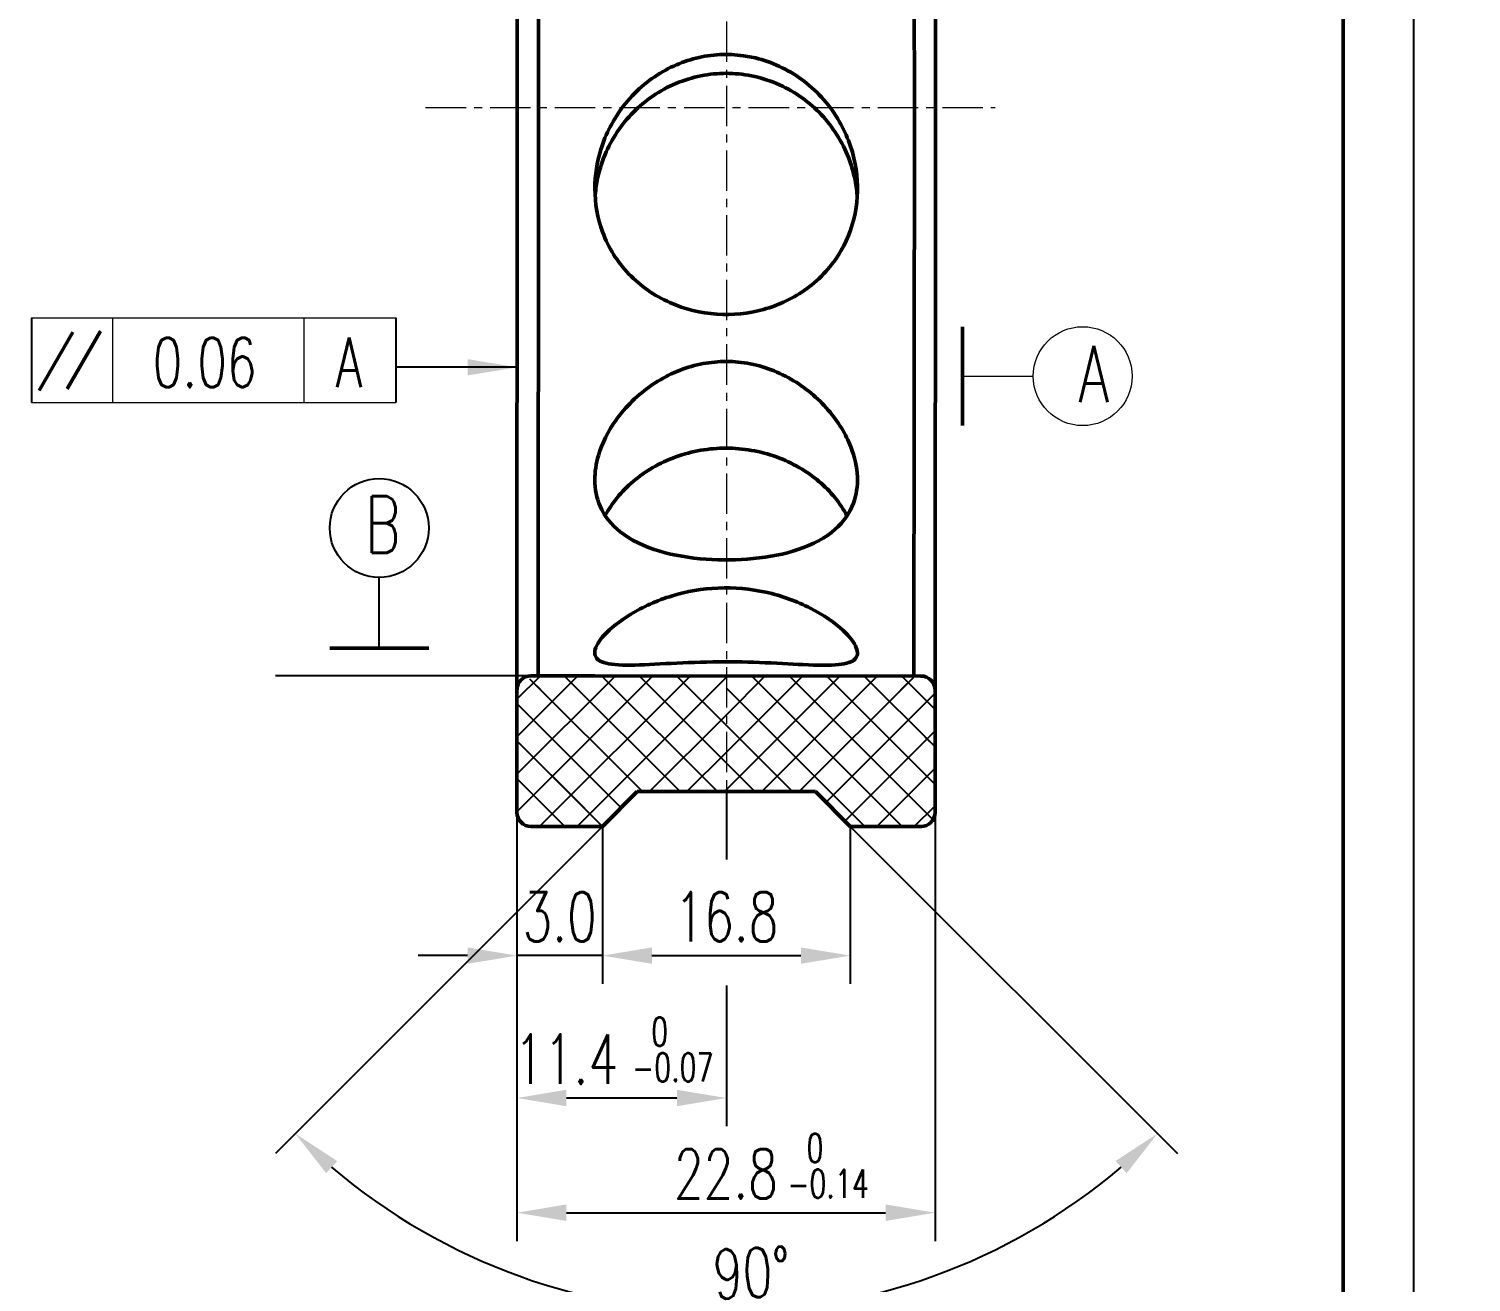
# Model space of a CAD drawing. Header units: millimetres. Extents: x 260 to 24115, y -110 to 18185.
# Drawn here: x 1063.7 to 1165.8, y -3.8 to 84.9 of the extents above; entities that cross this region are included whole.
import ezdxf

# ---------------------------------------------------------------- set-up
doc = ezdxf.new("R2010")
doc.units = ezdxf.units.MM
doc.header["$LTSCALE"] = 0.3
doc.linetypes.add('CENTER', pattern=[50.8, 31.75, -6.35, 6.35, -6.35])
for name, color, linetype, lineweight in [('1', 7, 'Continuous', 50), ('2', 7, 'Continuous', 20), ('8', 7, 'Continuous', 20), ('90', 7, 'Continuous', 20), ('中心线', 7, 'CENTER', 18), ('粗实线', 7, 'Continuous', 50)]:
    doc.layers.add(name, color=color, linetype=linetype, lineweight=lineweight)
doc.styles.add('HZ 小', font='txt.shx', dxfattribs={"width": 0.7, "bigfont": 'hztxt.shx'})
doc.dimstyles.new('1.1水平线性1：1', dxfattribs={"dimtxt": 3.5, "dimasz": 3.5, "dimexe": 2, "dimexo": 0, "dimgap": 1, "dimtad": 1, "dimdec": 7, "dimdsep": 46, "dimtxsty": 'HZ 小', "dimcen": 0, "dimdle": 7, "dimclre": 256, "dimadec": 3, "dimazin": 2, "dimtfac": 0.514286, "dimtdec": 7, "dimtix": 1, "dimtmove": 0, "dimatfit": 3, "dimfxl": 1, "dimtolj": 1, "dimarcsym": 0})

# ---------------------------------------------------------------- blocks, each defined once
blk = doc.blocks.new('*D33')
at = {"color": 0, "linetype": 'Continuous', "lineweight": -2, "transparency": 16777216}
for start, end in [(5.9765, 11.953), (350, 0), (338.047, 344.0235)]:
    blk.add_arc((542.5, -36.39), 33.57, start, end, dxfattribs=at)
at = {"color": 0, "transparency": 16777216}
for points in [[(575.3, -32.92), (576.47, -32.86), (576.07, -36.39)], [(575.34, -45.76), (574.2, -45.5), (575.56, -42.22)]]:
    blk.add_solid(points, dxfattribs=at)
at = {"layer": 'Defpoints', "color": 0, "transparency": 16777216}
for p in [(547.57, -36.39), (577.64, -36.39), (549.9, -37.69), (576.01, -38.34), (577.1, -42.49)]:
    blk.add_point(p, dxfattribs=at)
blk = doc.blocks.new('*D37')
at = {"linetype": 'Continuous', "lineweight": -2, "transparency": 16777216}
for p, q in [((1098.27, 29.5), (1098.27, -0.86)), ((1127.86, 29.48), (1127.86, -0.86))]:
    blk.add_line(p, q, dxfattribs=at)
at = {"color": 0, "linetype": 'Continuous', "lineweight": -2, "transparency": 16777216}
blk.add_line((1101.77, 1.14), (1124.36, 1.14), dxfattribs=at)
at = {"color": 0, "transparency": 16777216}
for points in [[(1101.77, 1.73), (1101.77, 0.56), (1098.27, 1.14)], [(1124.36, 0.56), (1124.36, 1.73), (1127.86, 1.14)]]:
    blk.add_solid(points, dxfattribs=at)
at = {"layer": 'Defpoints', "color": 0, "transparency": 16777216}
for p in [(1098.27, 29.5), (1127.86, 29.48), (1127.86, 1.14)]:
    blk.add_point(p, dxfattribs=at)
at = {"color": 0, "transparency": 16777216, "insert": (1113.06, 3.89), "char_height": 3.5, "attachment_point": 5, "style": 'HZ 小'}
blk.add_mtext('\\A1;22.8{}{{\\H0.7x;}{}}', dxfattribs=at)
blk = doc.blocks.new('*D36')
at = {"linetype": 'Continuous', "lineweight": -2, "transparency": 16777216}
for p, q in [((1104.32, 28.48), (1104.32, 17.34)), ((1121.86, 28.48), (1121.86, 17.34))]:
    blk.add_line(p, q, dxfattribs=at)
at = {"color": 0, "linetype": 'Continuous', "lineweight": -2, "transparency": 16777216}
blk.add_line((1107.82, 19.34), (1118.36, 19.34), dxfattribs=at)
at = {"color": 0, "transparency": 16777216}
for points in [[(1107.82, 19.92), (1107.82, 18.76), (1104.32, 19.34)], [(1118.36, 18.76), (1118.36, 19.92), (1121.86, 19.34)]]:
    blk.add_solid(points, dxfattribs=at)
at = {"layer": 'Defpoints', "color": 0, "transparency": 16777216}
for p in [(1104.32, 28.48), (1121.86, 28.48), (1121.86, 19.34)]:
    blk.add_point(p, dxfattribs=at)
at = {"color": 0, "transparency": 16777216, "insert": (1113.09, 22.09), "char_height": 3.5, "attachment_point": 5, "style": 'HZ 小'}
blk.add_mtext('\\A1;16.8{}{{\\H0.7x;}{}}', dxfattribs=at)
blk = doc.blocks.new('*D35')
at = {"linetype": 'Continuous', "lineweight": -2, "transparency": 16777216}
for p, q in [((1098.27, 29.52), (1098.27, 17.34)), ((1104.32, 28.48), (1104.32, 17.34))]:
    blk.add_line(p, q, dxfattribs=at)
at = {"color": 0, "linetype": 'Continuous', "lineweight": -2, "transparency": 16777216}
for p, q in [((1094.77, 19.34), (1091.27, 19.34)), ((1104.32, 19.34), (1098.27, 19.34)), ((1107.82, 19.34), (1111.32, 19.34))]:
    blk.add_line(p, q, dxfattribs=at)
at = {"color": 0, "transparency": 16777216}
for points in [[(1094.77, 18.76), (1094.77, 19.92), (1098.27, 19.34)], [(1107.82, 19.92), (1107.82, 18.76), (1104.32, 19.34)]]:
    blk.add_solid(points, dxfattribs=at)
at = {"layer": 'Defpoints', "color": 0, "transparency": 16777216}
for p in [(1098.27, 29.52), (1104.32, 28.48), (1098.27, 19.34)]:
    blk.add_point(p, dxfattribs=at)
at = {"color": 0, "transparency": 16777216, "insert": (1101.29, 22.09), "char_height": 3.5, "attachment_point": 5, "style": 'HZ 小'}
blk.add_mtext('\\A1;3.0{}{{\\H0.7x;}{}}', dxfattribs=at)
blk = doc.blocks.new('*D38')
at = {"linetype": 'Continuous', "lineweight": -2, "transparency": 16777216}
for p, q in [((1104.32, 28.48), (1081.17, 5.33)), ((1121.86, 28.48), (1145.01, 5.33))]:
    blk.add_line(p, q, dxfattribs=at)
at = {"color": 0, "linetype": 'Continuous', "lineweight": -2, "transparency": 16777216}
blk.add_arc((1113.09, 37.25), 43.15, 229.649, 310.351, dxfattribs=at)
at = {"color": 0, "transparency": 16777216}
for points in [[(1085.55, 4.8), (1084.76, 3.94), (1082.58, 6.74)], [(1141.42, 3.94), (1140.63, 4.8), (1143.6, 6.74)]]:
    blk.add_solid(points, dxfattribs=at)
at = {"layer": 'Defpoints', "color": 0, "transparency": 16777216}
for p in [(1106.79, 30.94), (1119.4, 30.94), (1104.32, 28.48), (1121.86, 28.48), (1101.92, -4.43)]:
    blk.add_point(p, dxfattribs=at)
at = {"color": 0, "transparency": 16777216, "insert": (1114.87, -3.11), "char_height": 3.5, "attachment_point": 5, "rotation": 2.5233, "style": 'HZ 小'}
blk.add_mtext('\\A1;90%%d', dxfattribs=at)

msp = doc.modelspace()

# ---------------------------------------------------------------- linework, layer by layer
at = {"color": 0}
msp.add_line((1161.74780885, -110.34280218), (1161.74780885, 186.65719782), dxfattribs=at)
for p, q in [((1063.90143157, 64.48215376), (1063.90143157, 58.48215376)), ((1089.68849674, 64.48215376), (1089.68849674, 58.48215376)), ((1099.93522827, 39.1479118), (1081.18572096, 39.1479118)), ((1098.26569849, 34.82673159), (1102.5861968, 39.1472299)), ((1098.26673629, 29.52446853), (1107.88813386, 39.1458661)), ((1098.26748347, 37.48016699), (1099.93522827, 39.1479118)), ((1098.26960718, 32.17898985), (1105.23716533, 39.146548)), ((1107.16002153, 30.94512657), (1099.18953263, 38.91561547)), ((1099.87505155, 28.48113336), (1110.53910239, 39.1451842)), ((1102.61074745, 38.14605109), (1101.60931736, 39.14748118)), ((1109.81167196, 30.94512657), (1101.60931736, 39.14748118)), ((1102.52670198, 28.48113336), (1113.09068269, 39.04511407)), ((1112.46332239, 30.94512657), (1104.26165004, 39.14679893)), ((1113.09068269, 32.9694167), (1106.91398272, 39.14611668)), ((1113.09068269, 35.62106713), (1109.5663154, 39.14543443)), ((1113.09068269, 36.39346364), (1115.84103945, 39.1438204)), ((1113.09068269, 33.74181321), (1118.49200798, 39.1431385)), ((1113.09068269, 31.09016278), (1121.14297651, 39.1424566)), ((1125.53391732, 28.48113336), (1114.87098076, 39.14406992)), ((1115.59729691, 30.94512657), (1123.79394504, 39.1417747)), ((1127.85693443, 28.80976668), (1117.52331344, 39.14338767)), ((1118.24894734, 30.94512657), (1126.40407522, 39.10025445)), ((1127.85675709, 31.46159445), (1120.17564612, 39.14270542)), ((1127.85598395, 34.11401802), (1122.8279788, 39.14202317)), ((1125.44838678, 38.14456601), (1126.40407522, 39.10025445)), ((1127.85776682, 36.76388557), (1125.48025708, 39.14139532)), ((1099.95909702, 38.14605109), (1099.37953435, 38.72561376)), ((1122.88226689, 28.48113336), (1113.09068269, 38.27271756)), ((1120.14820075, 30.19272955), (1127.86100356, 37.90553236)), ((1105.64696638, 29.8065313), (1098.26728572, 37.18621195)), ((1107.64234562, 30.94512657), (1113.09068269, 36.39346364)), ((1117.76662325, 30.94512657), (1113.09068269, 35.62106713)), ((1121.47402596, 28.86690434), (1127.86069394, 35.25357231)), ((1121.47402596, 28.86690434), (1127.856748, 35.24962638)), ((1127.35760192, 31.96074962), (1124.51821662, 34.80013492)), ((1127.85598395, 34.11401802), (1127.17023772, 34.79976425)), ((1103.06046051, 29.74138673), (1098.26550314, 34.5363441)), ((1104.32071389, 28.48113336), (1098.26964247, 34.53220478)), ((1110.29399605, 30.94512657), (1113.09068269, 33.74181321)), ((1115.11497282, 30.94512657), (1113.09068269, 32.9694167)), ((1101.61254992, 28.5376469), (1098.26810451, 31.88209231)), ((1123.73990541, 28.48113336), (1127.85914598, 32.60037393)), ((1123.73990541, 28.48113336), (1127.85914598, 32.60037393)), ((1112.94564648, 30.94512657), (1113.09068269, 31.09016278)), ((1126.39155584, 28.48113336), (1127.85759803, 29.94717554))]:
    msp.add_line(p, q)
at = {"linetype": 'Continuous'}
for p, q in [((1098.28433192, 60.98215376), (1089.68849674, 60.98215376)), ((1088.51959154, 41.10738375), (1088.51959154, 46.10738375)), ((1098.26582257, 30.98764009), (1098.26582257, 14.71494229)), ((1113.09068269, 30.97768717), (1113.09068269, 26.14775934)), ((1113.09068269, 17.22918629), (1113.09068269, 7.26193398)), ((1098.26582257, 9.26193398), (1098.26582257, 9.26193398)), ((1109.59068269, 9.26193398), (1101.76582257, 9.26193398))]:
    msp.add_line(p, q, dxfattribs=at)
msp.add_circle((1088.51959154, 49.60738375), 3.5, dxfattribs=at)
for points, knots in [([(1122.35119713, 73.02401957, -48.01423527), (1122.32641085, 73.42413546, -48.06707927), (1122.27498107, 73.83046192, -48.11569276), (1122.07735523, 74.83376093, -48.22261941), (1121.89780897, 75.42963997, -48.27460494), (1121.4234658, 76.57462725, -48.35436633), (1121.12829164, 77.12466413, -48.38228179), (1120.44666739, 78.1436739, -48.41877195), (1120.06017146, 78.61261241, -48.42745047), (1119.23687749, 79.44406041, -48.43326481), (1118.77171287, 79.83522339, -48.43050923), (1117.75832269, 80.52615339, -48.41889174), (1117.21011638, 80.8259506, -48.41014819), (1116.06576745, 81.30830364, -48.39318659), (1115.46868566, 81.49123134, -48.38503696), (1114.26705763, 81.73153969, -48.37385395), (1113.66249915, 81.78886037, -48.37084641), (1113.07743071, 81.78903541, -48.3708105), (1112.49235054, 81.78921046, -48.37077458), (1111.88774586, 81.73224932, -48.37370802), (1110.68594778, 81.49265583, -48.38474366), (1110.08874218, 81.31008355, -48.39282003), (1108.94407243, 80.82841455, -48.40964099), (1108.39566906, 80.52894663, -48.41831705), (1107.38182752, 79.83862839, -48.42980957), (1106.9164086, 79.44774782, -48.43250768), (1106.09259185, 78.61681576, -48.42659154), (1105.70580498, 78.14812974, -48.41786557), (1105.02354524, 77.12957051, -48.38129261), (1104.72802661, 76.57973168, -48.35334177), (1104.25296892, 75.43506785, -48.27352451), (1104.07305208, 74.83931437, -48.22151842), (1103.87717133, 73.84812004, -48.11584521), (1103.8262035, 73.4538496, -48.06881589), (1103.80038448, 73.06521366, -48.01777233)], [42.6899348417, 42.6899348417, 42.6899348417, 42.6899348417, 43.8799252727, 43.8799252727, 45.635043654, 45.635043654, 47.3901620354, 47.3901620354, 49.1452804168, 49.1452804168, 50.9004858038, 50.9004858038, 52.6556911907, 52.6556911907, 54.4108965776, 54.4108965776, 56.1661019645, 56.1661019645, 56.1661019645, 57.9213425675, 57.9213425675, 59.6765831705, 59.6765831705, 61.4318237735, 61.4318237735, 63.1870643765, 63.1870643765, 64.9421534002, 64.9421534002, 66.6972424239, 66.6972424239, 68.4523314475, 68.4523314475, 69.60718859, 69.60718859, 69.60718859, 69.60718859]), ([(1121.62656822, 50.47112255, -38.8653396), (1121.39409695, 50.91300849, -39.19382008), (1121.10833358, 51.34281608, -39.50145073), (1120.43946133, 52.16468664, -40.07196158), (1120.05294152, 52.5545357, -40.3326944), (1119.22960753, 53.2509369, -40.78690866), (1118.76442517, 53.58153844, -40.99596631), (1117.75100441, 54.16915523, -41.35952521), (1117.20278523, 54.4261319, -41.51414235), (1116.05841524, 54.84116728, -41.76043355), (1115.46132522, 54.99950191, -41.85236603), (1114.25968498, 55.20778096, -41.97266649), (1113.65512251, 55.25766096, -42.00102376), (1113.07005195, 55.2578557, -42.00099258), (1112.48497192, 55.25805045, -42.0009614), (1111.88037002, 55.20857137, -41.97253878), (1110.67858356, 55.00108994, -41.85210883), (1110.08138679, 54.84315208, -41.76011222), (1108.93674092, 54.42888001, -41.51369971), (1108.38835261, 54.17227059, -41.35902534), (1107.37454678, 53.58533564, -40.99536239), (1106.90914852, 53.25504866, -40.7862579), (1106.08537423, 52.55921626, -40.33196849), (1105.6986109, 52.16964155, -40.0712055), (1105.03077684, 51.35015678, -39.50197065), (1104.74589756, 50.92271579, -39.19590872), (1104.51374855, 50.48320534, -38.86916623)], [45.7009508962, 45.7009508962, 45.7009508962, 45.7009508962, 47.3901271616, 47.3901271616, 49.1452539452, 49.1452539452, 50.9004657199, 50.9004657199, 52.6556774947, 52.6556774947, 54.4108892695, 54.4108892695, 56.1661010443, 56.1661010443, 56.1661010443, 57.921341233, 57.921341233, 59.6765814218, 59.6765814218, 61.4318216106, 61.4318216106, 63.1870617993, 63.1870617993, 64.9421621913, 64.9421621913, 66.6233145131, 66.6233145131, 66.6233145131, 66.6233145131]), ([(1103.77379949, 40.77483942, -11.32854156), (1103.77381073, 40.81893165, -11.47877959), (1103.77777912, 40.864671, -11.6284761), (1103.83814937, 41.22556186, -12.76457965), (1104.06254424, 41.60586287, -13.7065967), (1104.88534559, 42.50379384, -15.57515766), (1105.52700513, 43.02335044, -16.45789112), (1107.15992922, 44.01159958, -17.95946019), (1108.15765888, 44.47293613, -18.56335488), (1110.28173538, 45.11408171, -19.36631394), (1111.37064318, 45.30935734, -19.59161342), (1113.64087092, 45.40864893, -19.70955547), (1114.78335296, 45.30350774, -19.59245688), (1117.03505289, 44.80744173, -18.99601127), (1118.10482567, 44.4050905, -18.49896368), (1119.98311858, 43.44595066, -17.14526168), (1120.77336557, 42.88956042, -16.28007308), (1121.82641014, 41.91102136, -14.41843426), (1122.1464578, 41.48847012, -13.47611623), (1122.41248224, 40.80026494, -11.54325617), (1122.38214195, 40.5335676, -10.58571216), (1121.98918108, 40.11975285, -8.57324892), (1121.59682187, 39.99398683, -7.54687695), (1120.39822289, 39.86689917, -5.49626104), (1119.54209314, 39.88954766, -4.51581502), (1117.60180643, 39.98373342, -3.01980483), (1116.55054805, 40.04888604, -2.47793223), (1114.34850375, 40.12996256, -1.85326166), (1113.23350329, 40.14589033, -1.75778523), (1110.95372401, 40.11260672, -2.01079338), (1109.83047327, 40.06097148, -2.37839773), (1107.73364041, 39.95261269, -3.53890223), (1106.78531877, 39.89864792, -4.33954935), (1105.24186131, 39.90782195, -6.21572011), (1104.64700573, 39.97075758, -7.2799042), (1103.94045061, 40.27702622, -9.36697629), (1103.77372636, 40.48810547, -10.35153619), (1103.77379949, 40.77483942, -11.32854156)], [-59.3289696257, -59.3289696257, -59.3289696257, -59.3289696257, -58.8592459731, -58.8592459731, -55.7482480703, -55.7482480703, -52.1653188736, -52.1653188736, -48.4542241163, -48.4542241163, -45.0816215187, -45.0816215187, -41.6287084096, -41.6287084096, -37.93391068, -37.93391068, -34.100785508, -34.100785508, -30.8735454104, -30.8735454104, -27.8938687494, -27.8938687494, -24.5975802805, -24.5975802805, -20.7528170974, -20.7528170974, -17.2332323856, -17.2332323856, -13.8798007283, -13.8798007283, -10.3515324172, -10.3515324172, -6.6758538102, -6.6758538102, -3.0546362705, -3.0546362705, 0, 0, 0, 0])]:
    msp.add_open_spline(points, degree=3, knots=knots)
for points in [[(1101.76582257, 9.84526731), (1101.76582257, 8.67860065), (1098.26582257, 9.26193398)], [(1109.59068269, 8.67860065), (1109.59068269, 9.84526731), (1113.09068269, 9.26193398)]]:
    msp.add_solid(points)
at = {"layer": '1'}
for p, q in [((1064.4561907, 59.34971124), (1066.83464194, 63.46930963)), ((1066.42297862, 59.44756336), (1068.78275563, 63.53481704))]:
    msp.add_line(p, q, dxfattribs=at)
at = {"layer": '2'}
for p, q in [((1063.90143157, 64.48215376), (1089.68849674, 64.48215376)), ((1063.90143157, 58.48215376), (1063.90143157, 64.48215376)), ((1069.67086226, 58.48215376), (1069.67086226, 64.48215376)), ((1083.17498037, 64.48215376), (1083.17498037, 58.48215376)), ((1089.68849674, 58.48215376), (1089.68849674, 64.48215376)), ((1063.90143157, 58.48215376), (1089.68849674, 58.48215376))]:
    msp.add_line(p, q, dxfattribs=at)
at = {"layer": '8', "linetype": 'Continuous'}
msp.add_line((1129.80749042, 60.3546951), (1134.80749042, 60.3546951), dxfattribs=at)
msp.add_circle((1138.30749042, 60.3546951), 3.5, dxfattribs=at)
at = {"layer": '中心线', "ltscale": 0.3}
for p, q in [((1113.09068269, 131.18844678), (1113.09068269, 27.95034461)), ((1091.80608847, 79.378688), (1132.10934802, 79.36756135))]:
    msp.add_line(p, q, dxfattribs=at)
at = {"layer": '粗实线', "color": 0}
msp.add_line((1156.74780885, 181.65719782), (1156.74780885, -105.34280218), dxfattribs=at)
at = {"layer": '粗实线', "linetype": 'Continuous'}
for p, q in [((1098.26643619, 29.48143865), (1098.29425554, 120.60491618)), ((1127.85747794, 29.48039757), (1127.92457246, 120.6683955)), ((1099.79566733, 119.6048179), (1099.79566733, 79.37650521)), ((1126.38550611, 119.60753433), (1126.39372559, 79.37922248)), ((1099.7734554, 39.14815281), (1099.79566732, 79.37645937)), ((1126.36328862, 39.1307549), (1126.39372002, 79.35905608)), ((1129.80749042, 56.8546951), (1129.80749042, 63.8546951)), ((1085.01959154, 41.10738375), (1092.01959154, 41.10738375)), ((1099.27203577, 39.14829717), (1103.77111442, 39.14697185)), ((1099.77345541, 39.1481739), (1126.86302731, 39.13042752)), ((1106.78524523, 30.94481015, -3.30735216), (1104.32156843, 28.48113336, -3.30735216)), ((1106.78524523, 30.94481015, -3.30735216), (1119.39612015, 30.94481015, -3.30735216)), ((1119.39612015, 30.94481015, -3.30735216), (1121.85979695, 28.48113336, -3.30735216)), ((1099.26643614, 28.48113336), (1104.32156843, 28.48113336, -3.30735216)), ((1126.91492924, 28.48113336), (1121.85979695, 28.48113336, -3.30735216)), ((1126.85747821, 28.48113336), (1124.31254254, 28.48113336))]:
    msp.add_line(p, q, dxfattribs=at)
for centre, start, end in [((1099.27174119, 38.14829722), 89.9831219597, 179.9667490707), ((1126.86237221, 38.13042774), 359.9665719493, 89.9624655386), ((1099.26643614, 29.48113336), 179.9825080044, 270), ((1126.85747821, 29.48113336), 270, 359.9578427804)]:
    msp.add_arc(centre, 1, start, end, dxfattribs=at)
for points, knots in [([(1103.78286617, 73.63160884, -39.81615387), (1103.78310331, 74.56147688, -39.95029086), (1103.92538599, 75.48930103, -40.02000088), (1104.54786577, 77.50709162, -40.04757987), (1105.09570126, 78.55487181, -39.97309194), (1106.57545216, 80.46491649, -39.73080958), (1107.52623454, 81.29971534, -39.55929136), (1109.58622636, 82.48071822, -39.28120211), (1110.6581567, 82.85965218, -39.17315242), (1112.90234462, 83.19293229, -39.07890147), (1114.03798465, 83.14196713, -39.09509664), (1116.31805747, 82.59574824, -39.24817183), (1117.42051156, 82.07831156, -39.38972967), (1119.42523416, 80.6212808, -39.69917643), (1120.30139739, 79.66584541, -39.86425198), (1121.56619383, 77.58689038, -40.04488774), (1121.98862254, 76.50206317, -40.07174021), (1122.40199176, 74.34046823, -39.94051588), (1122.42425031, 73.29955909, -39.80078447), (1122.10461147, 71.18668237, -39.35596899), (1121.73787924, 70.15196038, -39.0455249), (1120.58445961, 68.16644915, -38.30911909), (1119.75871087, 67.25948632, -37.88069034), (1117.86383813, 65.87943987, -37.15616192), (1116.82589457, 65.38181721, -36.85640778), (1114.6436154, 64.78494803, -36.48745257), (1113.53411715, 64.67271086, -36.41246309), (1111.25766047, 64.82205324, -36.50601018), (1110.1317643, 65.09861841, -36.6840724), (1107.99101075, 66.04524335, -37.2363911), (1107.0075053, 66.73082497, -37.6152404), (1105.37901256, 68.43049602, -38.40125741), (1104.7409381, 69.4402216, -38.80392337), (1103.96777897, 71.53393579, -39.42936217), (1103.78259512, 72.56875306, -39.6628329), (1103.78286617, 73.63160884, -39.81615387)], [-59.3366109097, -59.3366109097, -59.3366109097, -59.3366109097, -56.5181314823, -56.5181314823, -52.999810152, -52.999810152, -49.2258090766, -49.2258090766, -45.820908937, -45.820908937, -42.413591554, -42.413591554, -38.7709274637, -38.7709274637, -34.9117553804, -34.9117553804, -31.444299754, -31.444299754, -28.2972482981, -28.2972482981, -24.8959729446, -24.8959729446, -21.0579056306, -21.0579056306, -17.5258485265, -17.5258485265, -14.1779725826, -14.1779725826, -10.6761322889, -10.6761322889, -6.9562246087, -6.9562246087, -3.2215723013, -3.2215723013, 0, 0, 0, 0]), ([(1103.78286617, 73.63160884, -39.81615387), (1103.78310331, 74.56147688, -39.95029086), (1103.92538599, 75.48930103, -40.02000088), (1104.54786577, 77.50709162, -40.04757987), (1105.09570126, 78.55487181, -39.97309194), (1106.57545216, 80.46491649, -39.73080958), (1107.52623454, 81.29971534, -39.55929136), (1109.58622636, 82.48071822, -39.28120211), (1110.6581567, 82.85965218, -39.17315242), (1112.90234462, 83.19293229, -39.07890147), (1114.03798465, 83.14196713, -39.09509664), (1116.31805747, 82.59574824, -39.24817183), (1117.42051156, 82.07831156, -39.38972967), (1119.42523416, 80.6212808, -39.69917643), (1120.30139739, 79.66584541, -39.86425198), (1121.56619383, 77.58689038, -40.04488774), (1121.98862254, 76.50206317, -40.07174021), (1122.40199176, 74.34046823, -39.94051588), (1122.42425031, 73.29955909, -39.80078447), (1122.10461147, 71.18668237, -39.35596899), (1121.73787924, 70.15196038, -39.0455249), (1120.58445961, 68.16644915, -38.30911909), (1119.75871087, 67.25948632, -37.88069034), (1117.86383813, 65.87943987, -37.15616192), (1116.82589457, 65.38181721, -36.85640778), (1114.6436154, 64.78494803, -36.48745257), (1113.53411715, 64.67271086, -36.41246309), (1111.25766047, 64.82205324, -36.50601018), (1110.1317643, 65.09861841, -36.6840724), (1107.99101075, 66.04524335, -37.2363911), (1107.0075053, 66.73082497, -37.6152404), (1105.37901256, 68.43049602, -38.40125741), (1104.7409381, 69.4402216, -38.80392337), (1103.96777897, 71.53393579, -39.42936217), (1103.78259512, 72.56875306, -39.6628329), (1103.78286617, 73.63160884, -39.81615387)], [-59.3366109097, -59.3366109097, -59.3366109097, -59.3366109097, -56.5181314823, -56.5181314823, -52.999810152, -52.999810152, -49.2258090766, -49.2258090766, -45.820908937, -45.820908937, -42.413591554, -42.413591554, -38.7709274637, -38.7709274637, -34.9117553804, -34.9117553804, -31.444299754, -31.444299754, -28.2972482981, -28.2972482981, -24.8959729446, -24.8959729446, -21.0579056306, -21.0579056306, -17.5258485265, -17.5258485265, -14.1779725826, -14.1779725826, -10.6761322889, -10.6761322889, -6.9562246087, -6.9562246087, -3.2215723013, -3.2215723013, 0, 0, 0, 0]), ([(1122.35119713, 73.02401957, -48.01423527), (1122.32641085, 73.42413546, -48.06707927), (1122.27498107, 73.83046192, -48.11569276), (1122.07735523, 74.83376093, -48.22261941), (1121.89780897, 75.42963997, -48.27460494), (1121.4234658, 76.57462725, -48.35436633), (1121.12829164, 77.12466413, -48.38228179), (1120.44666739, 78.1436739, -48.41877195), (1120.06017146, 78.61261241, -48.42745047), (1119.23687749, 79.44406041, -48.43326481), (1118.77171287, 79.83522339, -48.43050923), (1117.75832269, 80.52615339, -48.41889174), (1117.21011638, 80.8259506, -48.41014819), (1116.06576745, 81.30830364, -48.39318659), (1115.46868566, 81.49123134, -48.38503696), (1114.26705763, 81.73153969, -48.37385395), (1113.66249915, 81.78886037, -48.37084641), (1113.07743071, 81.78903541, -48.3708105), (1112.49235054, 81.78921046, -48.37077458), (1111.88774586, 81.73224932, -48.37370802), (1110.68594778, 81.49265583, -48.38474366), (1110.08874218, 81.31008355, -48.39282003), (1108.94407243, 80.82841455, -48.40964099), (1108.39566906, 80.52894663, -48.41831705), (1107.38182752, 79.83862839, -48.42980957), (1106.9164086, 79.44774782, -48.43250768), (1106.09259185, 78.61681576, -48.42659154), (1105.70580498, 78.14812974, -48.41786557), (1105.02354524, 77.12957051, -48.38129261), (1104.72802661, 76.57973168, -48.35334177), (1104.25296892, 75.43506785, -48.27352451), (1104.07305208, 74.83931437, -48.22151842), (1103.87717133, 73.84812004, -48.11584521), (1103.8262035, 73.4538496, -48.06881589), (1103.80038448, 73.06521366, -48.01777233)], [42.6899348417, 42.6899348417, 42.6899348417, 42.6899348417, 43.8799252727, 43.8799252727, 45.635043654, 45.635043654, 47.3901620354, 47.3901620354, 49.1452804168, 49.1452804168, 50.9004858038, 50.9004858038, 52.6556911907, 52.6556911907, 54.4108965776, 54.4108965776, 56.1661019645, 56.1661019645, 56.1661019645, 57.9213425675, 57.9213425675, 59.6765831705, 59.6765831705, 61.4318237735, 61.4318237735, 63.1870643765, 63.1870643765, 64.9421534002, 64.9421534002, 66.6972424239, 66.6972424239, 68.4523314475, 68.4523314475, 69.60718859, 69.60718859, 69.60718859, 69.60718859]), ([(1103.77717861, 53.02044224, -30.39320969), (1103.77732128, 53.57986269, -30.87829874), (1103.86579181, 54.16068435, -31.33010243), (1104.28720947, 55.58922543, -32.33133834), (1104.70307093, 56.42955234, -32.82917077), (1105.94413286, 58.18298811, -33.74042717), (1106.83075329, 59.06148111, -34.10798874), (1108.82094513, 60.40316857, -34.61263298), (1109.89148321, 60.88785685, -34.76557309), (1112.11877219, 61.41028991, -34.9279095), (1113.23786849, 61.46064555, -34.94251729), (1115.51801735, 61.12927318, -34.84379759), (1116.63711811, 60.72703718, -34.72372093), (1118.66902913, 59.56293436, -34.31073287), (1119.56704275, 58.80774688, -34.01792123), (1120.99925808, 57.14473647, -33.23147207), (1121.54310446, 56.25164115, -32.74908413), (1122.17644256, 54.6279893, -31.69210754), (1122.33355349, 53.91455438, -31.16620288), (1122.38806648, 52.559896, -30.0234911), (1122.29165736, 51.93128986, -29.42129302), (1121.8139218, 50.65142748, -28.04214745), (1121.38012626, 50.04052889, -27.2719934), (1120.10323043, 48.90437152, -25.66372129), (1119.20231269, 48.42705532, -24.85342767), (1117.19401533, 47.75972779, -23.62166284), (1116.12121858, 47.54993502, -23.17918027), (1113.89042709, 47.33292944, -22.71448734), (1112.77011462, 47.31964233, -22.68216957), (1110.4923496, 47.48218402, -23.02714919), (1109.37687503, 47.66778253, -23.42395889), (1107.27768858, 48.28663258, -24.58923616), (1106.32892855, 48.73727715, -25.37710664), (1104.94294655, 49.83910074, -26.98652586), (1104.45599951, 50.44771832, -27.77940663), (1103.90303845, 51.72656403, -29.19679979), (1103.77700802, 52.35152473, -29.81317267), (1103.77717861, 53.02044224, -30.39320969)], [-59.3084992203, -59.3084992203, -59.3084992203, -59.3084992203, -57.0871564136, -57.0871564136, -53.9240660515, -53.9240660515, -50.0820130224, -50.0820130224, -46.5586875203, -46.5586875203, -43.2014466684, -43.2014466684, -39.6412474709, -39.6412474709, -36.06145506, -36.06145506, -32.6405147151, -32.6405147151, -29.9453690531, -29.9453690531, -27.3213191186, -27.3213191186, -24.1210901114, -24.1210901114, -20.2756542967, -20.2756542967, -16.7679878574, -16.7679878574, -13.4087498481, -13.4087498481, -9.8405143393, -9.8405143393, -5.9636071246, -5.9636071246, -2.6561330005, -2.6561330005, 0, 0, 0, 0]), ([(1103.77717861, 53.02044224, -30.39320969), (1103.77732128, 53.57986269, -30.87829874), (1103.86579181, 54.16068435, -31.33010243), (1104.28720947, 55.58922543, -32.33133834), (1104.70307093, 56.42955234, -32.82917077), (1105.94413286, 58.18298811, -33.74042717), (1106.83075329, 59.06148111, -34.10798874), (1108.82094513, 60.40316857, -34.61263298), (1109.89148321, 60.88785685, -34.76557309), (1112.11877219, 61.41028991, -34.9279095), (1113.23786849, 61.46064555, -34.94251729), (1115.51801735, 61.12927318, -34.84379759), (1116.63711811, 60.72703718, -34.72372093), (1118.66902913, 59.56293436, -34.31073287), (1119.56704275, 58.80774688, -34.01792123), (1120.99925808, 57.14473647, -33.23147207), (1121.54310446, 56.25164115, -32.74908413), (1122.17644256, 54.6279893, -31.69210754), (1122.33355349, 53.91455438, -31.16620288), (1122.38806648, 52.559896, -30.0234911), (1122.29165736, 51.93128986, -29.42129302), (1121.8139218, 50.65142748, -28.04214745), (1121.38012626, 50.04052889, -27.2719934), (1120.10323043, 48.90437152, -25.66372129), (1119.20231269, 48.42705532, -24.85342767), (1117.19401533, 47.75972779, -23.62166284), (1116.12121858, 47.54993502, -23.17918027), (1113.89042709, 47.33292944, -22.71448734), (1112.77011462, 47.31964233, -22.68216957), (1110.4923496, 47.48218402, -23.02714919), (1109.37687503, 47.66778253, -23.42395889), (1107.27768858, 48.28663258, -24.58923616), (1106.32892855, 48.73727715, -25.37710664), (1104.94294655, 49.83910074, -26.98652586), (1104.45599951, 50.44771832, -27.77940663), (1103.90303845, 51.72656403, -29.19679979), (1103.77700802, 52.35152473, -29.81317267), (1103.77717861, 53.02044224, -30.39320969)], [-59.3084992203, -59.3084992203, -59.3084992203, -59.3084992203, -57.0871564136, -57.0871564136, -53.9240660515, -53.9240660515, -50.0820130224, -50.0820130224, -46.5586875203, -46.5586875203, -43.2014466684, -43.2014466684, -39.6412474709, -39.6412474709, -36.06145506, -36.06145506, -32.6405147151, -32.6405147151, -29.9453690531, -29.9453690531, -27.3213191186, -27.3213191186, -24.1210901114, -24.1210901114, -20.2756542967, -20.2756542967, -16.7679878574, -16.7679878574, -13.4087498481, -13.4087498481, -9.8405143393, -9.8405143393, -5.9636071246, -5.9636071246, -2.6561330005, -2.6561330005, 0, 0, 0, 0]), ([(1121.62656822, 50.47112255, -38.8653396), (1121.39409695, 50.91300849, -39.19382008), (1121.10833358, 51.34281608, -39.50145073), (1120.43946133, 52.16468664, -40.07196158), (1120.05294152, 52.5545357, -40.3326944), (1119.22960753, 53.2509369, -40.78690866), (1118.76442517, 53.58153844, -40.99596631), (1117.75100441, 54.16915523, -41.35952521), (1117.20278523, 54.4261319, -41.51414235), (1116.05841524, 54.84116728, -41.76043355), (1115.46132522, 54.99950191, -41.85236603), (1114.25968498, 55.20778096, -41.97266649), (1113.65512251, 55.25766096, -42.00102376), (1113.07005195, 55.2578557, -42.00099258), (1112.48497192, 55.25805045, -42.0009614), (1111.88037002, 55.20857137, -41.97253878), (1110.67858356, 55.00108994, -41.85210883), (1110.08138679, 54.84315208, -41.76011222), (1108.93674092, 54.42888001, -41.51369971), (1108.38835261, 54.17227059, -41.35902534), (1107.37454678, 53.58533564, -40.99536239), (1106.90914852, 53.25504866, -40.7862579), (1106.08537423, 52.55921626, -40.33196849), (1105.6986109, 52.16964155, -40.0712055), (1105.03077684, 51.35015678, -39.50197065), (1104.74589756, 50.92271579, -39.19590872), (1104.51374855, 50.48320534, -38.86916623)], [45.7009508962, 45.7009508962, 45.7009508962, 45.7009508962, 47.3901271616, 47.3901271616, 49.1452539452, 49.1452539452, 50.9004657199, 50.9004657199, 52.6556774947, 52.6556774947, 54.4108892695, 54.4108892695, 56.1661010443, 56.1661010443, 56.1661010443, 57.921341233, 57.921341233, 59.6765814218, 59.6765814218, 61.4318216106, 61.4318216106, 63.1870617993, 63.1870617993, 64.9421621913, 64.9421621913, 66.6233145131, 66.6233145131, 66.6233145131, 66.6233145131]), ([(1103.77379949, 40.77483942, -11.32854156), (1103.77381073, 40.81893165, -11.47877959), (1103.77777912, 40.864671, -11.6284761), (1103.83814937, 41.22556186, -12.76457965), (1104.06254424, 41.60586287, -13.7065967), (1104.88534559, 42.50379384, -15.57515766), (1105.52700513, 43.02335044, -16.45789112), (1107.15992922, 44.01159958, -17.95946019), (1108.15765888, 44.47293613, -18.56335488), (1110.28173538, 45.11408171, -19.36631394), (1111.37064318, 45.30935734, -19.59161342), (1113.64087092, 45.40864893, -19.70955547), (1114.78335296, 45.30350774, -19.59245688), (1117.03505289, 44.80744173, -18.99601127), (1118.10482567, 44.4050905, -18.49896368), (1119.98311858, 43.44595066, -17.14526168), (1120.77336557, 42.88956042, -16.28007308), (1121.82641014, 41.91102136, -14.41843426), (1122.1464578, 41.48847012, -13.47611623), (1122.41248224, 40.80026494, -11.54325617), (1122.38214195, 40.5335676, -10.58571216), (1121.98918108, 40.11975285, -8.57324892), (1121.59682187, 39.99398683, -7.54687695), (1120.39822289, 39.86689917, -5.49626104), (1119.54209314, 39.88954766, -4.51581502), (1117.60180643, 39.98373342, -3.01980483), (1116.55054805, 40.04888604, -2.47793223), (1114.34850375, 40.12996256, -1.85326166), (1113.23350329, 40.14589033, -1.75778523), (1110.95372401, 40.11260672, -2.01079338), (1109.83047327, 40.06097148, -2.37839773), (1107.73364041, 39.95261269, -3.53890223), (1106.78531877, 39.89864792, -4.33954935), (1105.24186131, 39.90782195, -6.21572011), (1104.64700573, 39.97075758, -7.2799042), (1103.94045061, 40.27702622, -9.36697629), (1103.77372636, 40.48810547, -10.35153619), (1103.77379949, 40.77483942, -11.32854156)], [-59.3289696257, -59.3289696257, -59.3289696257, -59.3289696257, -58.8592459731, -58.8592459731, -55.7482480703, -55.7482480703, -52.1653188736, -52.1653188736, -48.4542241163, -48.4542241163, -45.0816215187, -45.0816215187, -41.6287084096, -41.6287084096, -37.93391068, -37.93391068, -34.100785508, -34.100785508, -30.8735454104, -30.8735454104, -27.8938687494, -27.8938687494, -24.5975802805, -24.5975802805, -20.7528170974, -20.7528170974, -17.2332323856, -17.2332323856, -13.8798007283, -13.8798007283, -10.3515324172, -10.3515324172, -6.6758538102, -6.6758538102, -3.0546362705, -3.0546362705, 0, 0, 0, 0])]:
    msp.add_open_spline(points, degree=3, knots=knots, dxfattribs=at)

# ---------------------------------------------------------------- texts
at = {"color": 0, "linetype": 'Continuous', "style": 'HZ 小', "width": 0.7}
msp.add_text('B', height=4, dxfattribs=at).set_placement((1087.50785375, 47.84897758))
at = {"insert": (1101.74797236, 12.01193398), "char_height": 3.5, "attachment_point": 5, "style": 'HZ 小'}
msp.add_mtext('\\A1;11.4', dxfattribs=at)
at = {"layer": '2', "style": 'HZ 小', "width": 0.7}
msp.add_text('A', height=3.5, dxfattribs=at).set_placement((1085.44429733, 59.58361532))
at = {"layer": '8', "color": 0, "linetype": 'Continuous', "style": 'HZ 小', "width": 0.7}
msp.add_text('A', height=4, dxfattribs=at).set_placement((1138.0162232, 58.50400571))
at = {"layer": '90', "style": 'HZ 小', "width": 0.7}
for s, height, p in [('0.06', 3.5, (1072.48905282, 59.57447158)), ('0', 2, (1107.76427713, 12.95594795)), ('-0.07', 2, (1106.41752373, 10.43314678)), ('0', 2, (1118.75964783, 4.71832667)), ('-0.14', 2, (1117.40827371, 2.1955255))]:
    msp.add_text(s, height=height, dxfattribs=at).set_placement(p)

# ---------------------------------------------------------------- dimensions: what is measured, and where the dimension line sits
at = {"color": 0}
dim = msp.add_angular_dim_2l(base=(576.00888246, -38.33859331), line1=((549.9004632, -37.69224557), (577.10376278, -42.48892125)), line2=((547.56599518, -36.38671546), (577.63763661, -36.38671546)), text=' ', dimstyle='1.1水平线性1：1', override={"dimtxsty": 'HZ 小'}, dxfattribs=at)
dim.commit()
dim.dimension.update_dxf_attribs({"geometry": '*D33', "text_midpoint": (24115.17002956, 18185.49737337)})
dim = msp.add_angular_dim_2l(base=(1101.92349025, -4.42628194), line1=((1119.39612015, 30.94481015, -3.30735216), (1121.85979695, 28.48113336, -3.30735216)), line2=((1106.78524523, 30.94481015, -3.30735216), (1104.32156843, 28.48113336, -3.30735216)), dimstyle='1.1水平线性1：1')
dim.commit()
dim.dimension.update_dxf_attribs({"geometry": '*D38', "text_midpoint": (1114.99022535, -5.85463657), "dimtype": 162})
for base, p1, p2, text, picture, middle in [((1098.26673629, 19.33936348), (1104.32071389, 28.48113336), (1098.26673629, 29.52446853), '3.0{}{{\\H0.7x;}{}}', '*D35', (1101.29372509, 22.08936348)), ((1121.85979695, 19.33936348), (1104.32156843, 28.48113336, -3.30735216), (1121.85979695, 28.48113336, -3.30735216), '16.8{}{{\\H0.7x;}{}}', '*D36', (1113.09068269, 22.08936348))]:
    dim = msp.add_linear_dim(base=base, p1=p1, p2=p2, text=text, dimstyle='1.1水平线性1：1')
    dim.commit()
    dim.dimension.update_dxf_attribs({"geometry": picture, "text_midpoint": middle})
dim = msp.add_linear_dim(base=(1127.85738358, 1.14451925), p1=(1098.26677306, 29.49723867), p2=(1127.85738358, 29.47732957), text='22.8{}{{\\H0.7x;}{}}', dimstyle='1.1水平线性1：1', override={"dimdec": 2})
dim.commit()
dim.dimension.update_dxf_attribs({"geometry": '*D37', "text_midpoint": (1113.06207832, 3.89451925)})

# ---------------------------------------------------------------- leaders
msp.add_leader([(1098.28433192, 60.98215376), (1089.68849674, 60.98215376)], dimstyle='1.1水平线性1：1')

doc.saveas('drawing.dxf')
